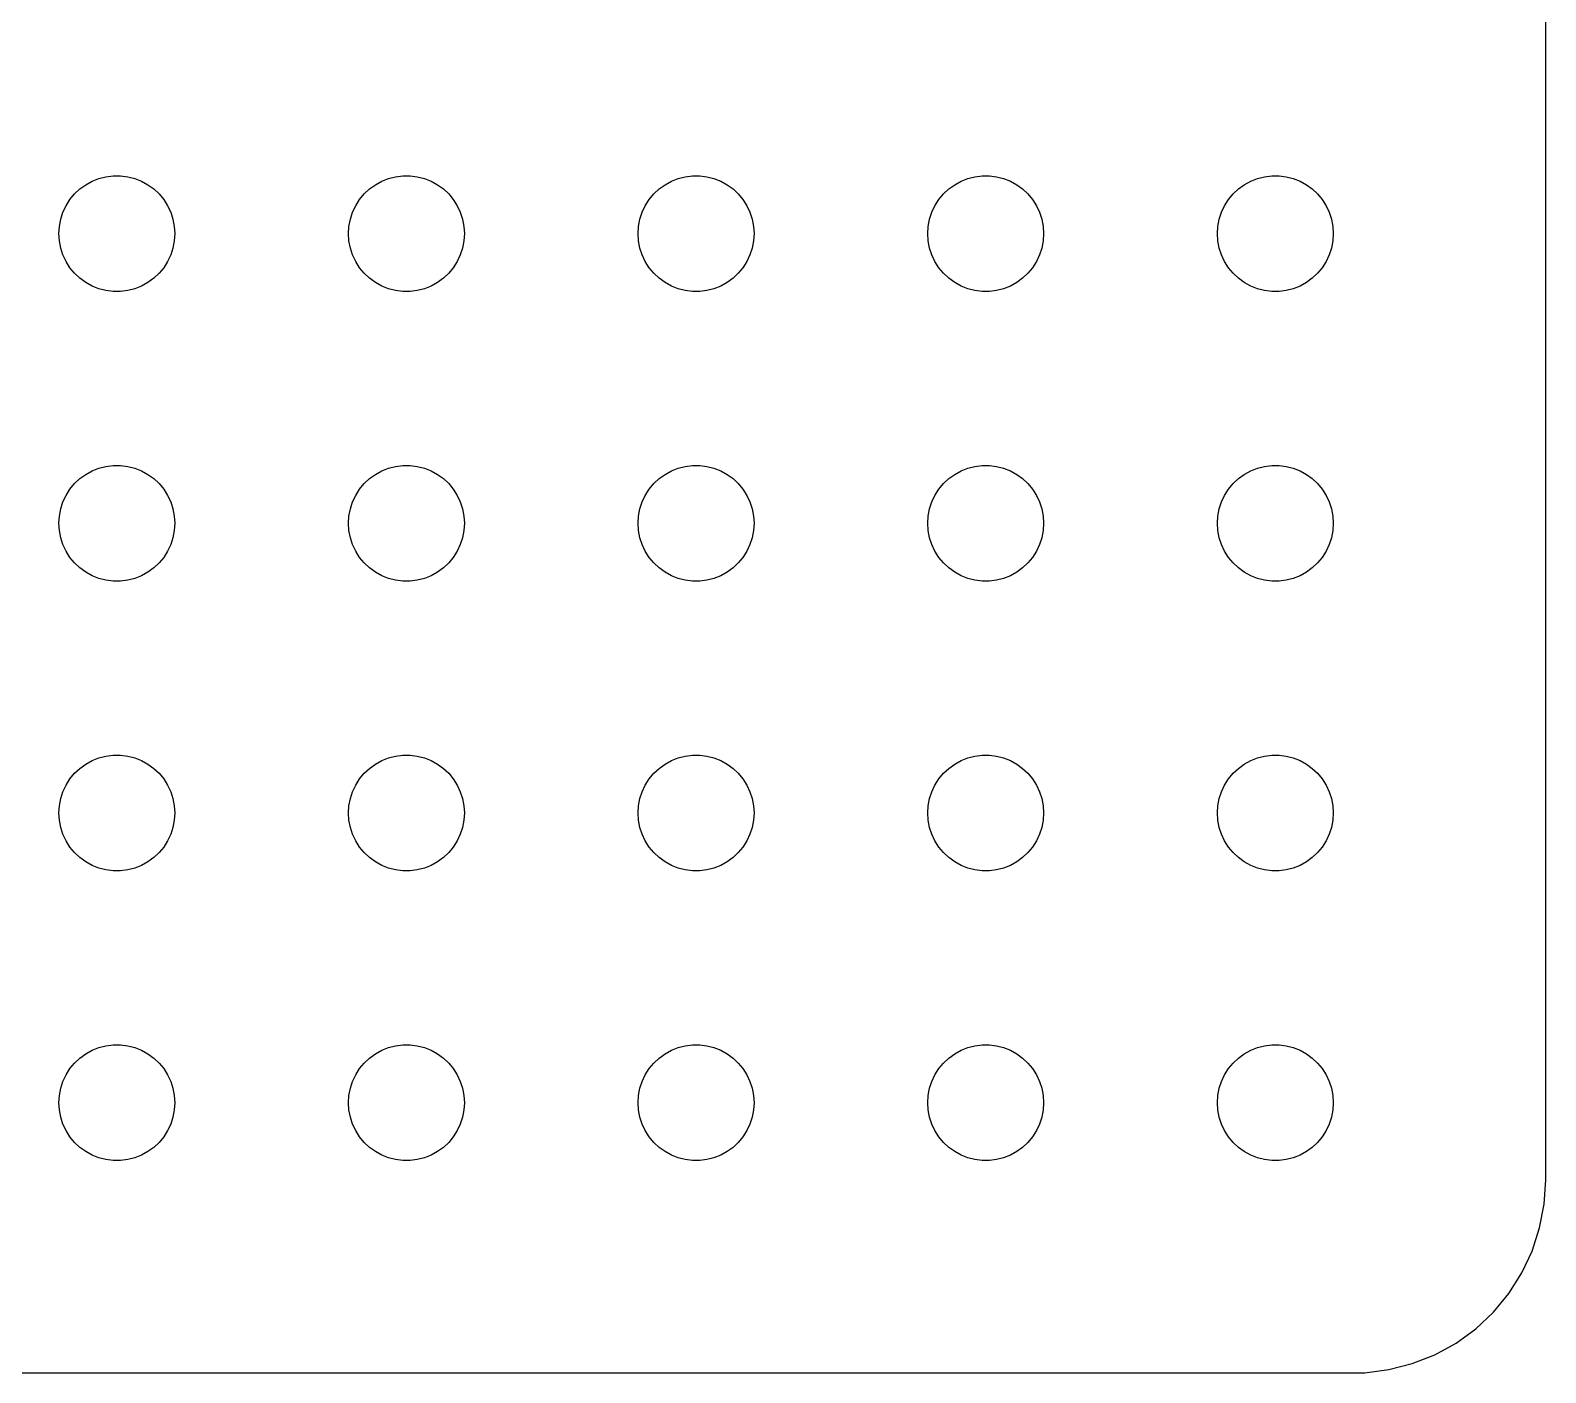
# Model space of a CAD drawing. Header units: metres. Extents: x -37 to 37, y 383 to 793.
# Drawn here: x -2.24 to 37, y 635.01 to 669.76 of the extents above; entities that cross this region are included whole.
import ezdxf

# ---------------------------------------------------------------- set-up
doc = ezdxf.new("R2010")
doc.units = ezdxf.units.M

msp = doc.modelspace()

# ---------------------------------------------------------------- linework, layer by layer
for p, q in [((37, 640), (37, 704)), ((-0.638657, 665.857), (-0.463516, 665.927)), ((-0.463516, 665.927), (-0.281067, 665.973)), ((-0.281067, 665.973), (-0.094177, 665.997)), ((-0.094177, 665.997), (0.094177, 665.997)), ((0.094177, 665.997), (0.281067, 665.973)), ((0.281067, 665.973), (0.463516, 665.927)), ((0.463516, 665.927), (0.638657, 665.857)), ((6.86133, 665.857), (7.03647, 665.927)), ((7.03647, 665.927), (7.21892, 665.973)), ((7.21892, 665.973), (7.40581, 665.997)), ((7.40581, 665.997), (7.59418, 665.997)), ((7.59418, 665.997), (7.78107, 665.973)), ((7.78107, 665.973), (7.96352, 665.927)), ((7.96352, 665.927), (8.13866, 665.857)), ((14.3613, 665.857), (14.5365, 665.927)), ((14.5365, 665.927), (14.7189, 665.973)), ((14.7189, 665.973), (14.9058, 665.997)), ((14.9058, 665.997), (15.0942, 665.997)), ((15.0942, 665.997), (15.2811, 665.973)), ((15.2811, 665.973), (15.4635, 665.927)), ((15.4635, 665.927), (15.6387, 665.857)), ((21.8613, 665.857), (22.0365, 665.927)), ((22.0365, 665.927), (22.2189, 665.973)), ((22.2189, 665.973), (22.4058, 665.997)), ((22.4058, 665.997), (22.5942, 665.997)), ((22.5942, 665.997), (22.7811, 665.973)), ((22.7811, 665.973), (22.9635, 665.927)), ((22.9635, 665.927), (23.1387, 665.857)), ((29.3613, 665.857), (29.5365, 665.927)), ((29.5365, 665.927), (29.7189, 665.973)), ((29.7189, 665.973), (29.9058, 665.997)), ((29.9058, 665.997), (30.0942, 665.997)), ((30.0942, 665.997), (30.2811, 665.973)), ((30.2811, 665.973), (30.4635, 665.927)), ((30.4635, 665.927), (30.6387, 665.857)), ((-1.21352, 665.382), (-1.09344, 665.527)), ((-1.09344, 665.527), (-0.956131, 665.656)), ((-0.956131, 665.656), (-0.803726, 665.766)), ((-0.803726, 665.766), (-0.638657, 665.857)), ((0.638657, 665.857), (0.803726, 665.766)), ((0.803726, 665.766), (0.956131, 665.656)), ((0.956131, 665.656), (1.09344, 665.527)), ((1.09344, 665.527), (1.21352, 665.382)), ((6.28647, 665.382), (6.40654, 665.527)), ((6.40654, 665.527), (6.54385, 665.656)), ((6.54385, 665.656), (6.69626, 665.766)), ((6.69626, 665.766), (6.86133, 665.857)), ((8.13866, 665.857), (8.30373, 665.766)), ((8.30373, 665.766), (8.45613, 665.656)), ((8.45613, 665.656), (8.59344, 665.527)), ((8.59344, 665.527), (8.71352, 665.382)), ((13.7865, 665.382), (13.9065, 665.527)), ((13.9065, 665.527), (14.0439, 665.656)), ((14.0439, 665.656), (14.1963, 665.766)), ((14.1963, 665.766), (14.3613, 665.857)), ((15.6387, 665.857), (15.8037, 665.766)), ((15.8037, 665.766), (15.9561, 665.656)), ((15.9561, 665.656), (16.0934, 665.527)), ((16.0934, 665.527), (16.2135, 665.382)), ((21.2865, 665.382), (21.4065, 665.527)), ((21.4065, 665.527), (21.5439, 665.656)), ((21.5439, 665.656), (21.6963, 665.766)), ((21.6963, 665.766), (21.8613, 665.857)), ((23.1387, 665.857), (23.3037, 665.766)), ((23.3037, 665.766), (23.4561, 665.656)), ((23.4561, 665.656), (23.5934, 665.527)), ((23.5934, 665.527), (23.7135, 665.382)), ((28.7865, 665.382), (28.9065, 665.527)), ((28.9065, 665.527), (29.0439, 665.656)), ((29.0439, 665.656), (29.1963, 665.766)), ((29.1963, 665.766), (29.3613, 665.857)), ((30.6387, 665.857), (30.8037, 665.766)), ((30.8037, 665.766), (30.9561, 665.656)), ((30.9561, 665.656), (31.0934, 665.527)), ((31.0934, 665.527), (31.2135, 665.382)), ((-1.39465, 665.052), (-1.31445, 665.223)), ((-1.31445, 665.223), (-1.21352, 665.382)), ((1.21352, 665.382), (1.31445, 665.223)), ((1.31445, 665.223), (1.39465, 665.052)), ((6.10533, 665.052), (6.18553, 665.223)), ((6.18553, 665.223), (6.28647, 665.382)), ((8.71352, 665.382), (8.81445, 665.223)), ((8.81445, 665.223), (8.89465, 665.052)), ((13.6053, 665.052), (13.6855, 665.223)), ((13.6855, 665.223), (13.7865, 665.382)), ((16.2135, 665.382), (16.3145, 665.223)), ((16.3145, 665.223), (16.3947, 665.052)), ((21.1053, 665.052), (21.1855, 665.223)), ((21.1855, 665.223), (21.2865, 665.382)), ((23.7135, 665.382), (23.8145, 665.223)), ((23.8145, 665.223), (23.8947, 665.052)), ((28.6053, 665.052), (28.6855, 665.223)), ((28.6855, 665.223), (28.7865, 665.382)), ((31.2135, 665.382), (31.3145, 665.223)), ((31.3145, 665.223), (31.3947, 665.052)), ((-1.48816, 664.688), (-1.45287, 664.873)), ((-1.45287, 664.873), (-1.39465, 665.052)), ((1.39465, 665.052), (1.45287, 664.873)), ((1.45287, 664.873), (1.48816, 664.688)), ((6.01183, 664.688), (6.04712, 664.873)), ((6.04712, 664.873), (6.10533, 665.052)), ((8.89465, 665.052), (8.95287, 664.873)), ((8.95287, 664.873), (8.98816, 664.688)), ((13.5118, 664.688), (13.5471, 664.873)), ((13.5471, 664.873), (13.6053, 665.052)), ((16.3947, 665.052), (16.4529, 664.873)), ((16.4529, 664.873), (16.4882, 664.688)), ((21.0118, 664.688), (21.0471, 664.873)), ((21.0471, 664.873), (21.1053, 665.052)), ((23.8947, 665.052), (23.9529, 664.873)), ((23.9529, 664.873), (23.9882, 664.688)), ((28.5118, 664.688), (28.5471, 664.873)), ((28.5471, 664.873), (28.6053, 665.052)), ((31.3947, 665.052), (31.4529, 664.873)), ((31.4529, 664.873), (31.4882, 664.688)), ((-1.5, 664.5), (-1.48816, 664.688)), ((-1.48816, 664.312), (-1.5, 664.5)), ((1.48816, 664.688), (1.5, 664.5)), ((1.5, 664.5), (1.48816, 664.312)), ((6, 664.5), (6.01183, 664.688)), ((6.01183, 664.312), (6, 664.5)), ((8.98816, 664.688), (9, 664.5)), ((9, 664.5), (8.98816, 664.312)), ((13.5, 664.5), (13.5118, 664.688)), ((13.5118, 664.312), (13.5, 664.5)), ((16.4882, 664.688), (16.5, 664.5)), ((16.5, 664.5), (16.4882, 664.312)), ((21, 664.5), (21.0118, 664.688)), ((21.0118, 664.312), (21, 664.5)), ((23.9882, 664.688), (24, 664.5)), ((24, 664.5), (23.9882, 664.312)), ((28.5, 664.5), (28.5118, 664.688)), ((28.5118, 664.312), (28.5, 664.5)), ((31.4882, 664.688), (31.5, 664.5)), ((31.5, 664.5), (31.4882, 664.312)), ((-1.45287, 664.127), (-1.48816, 664.312)), ((-1.39465, 663.948), (-1.45287, 664.127)), ((-1.31445, 663.777), (-1.39465, 663.948)), ((1.39465, 663.948), (1.31445, 663.777)), ((1.45287, 664.127), (1.39465, 663.948)), ((1.48816, 664.312), (1.45287, 664.127)), ((6.04712, 664.127), (6.01183, 664.312)), ((6.10533, 663.948), (6.04712, 664.127)), ((6.18553, 663.777), (6.10533, 663.948)), ((8.89465, 663.948), (8.81445, 663.777)), ((8.95287, 664.127), (8.89465, 663.948)), ((8.98816, 664.312), (8.95287, 664.127)), ((13.5471, 664.127), (13.5118, 664.312)), ((13.6053, 663.948), (13.5471, 664.127)), ((13.6855, 663.777), (13.6053, 663.948)), ((16.3947, 663.948), (16.3145, 663.777)), ((16.4529, 664.127), (16.3947, 663.948)), ((16.4882, 664.312), (16.4529, 664.127)), ((21.0471, 664.127), (21.0118, 664.312)), ((21.1053, 663.948), (21.0471, 664.127)), ((21.1855, 663.777), (21.1053, 663.948)), ((23.8947, 663.948), (23.8145, 663.777)), ((23.9529, 664.127), (23.8947, 663.948)), ((23.9882, 664.312), (23.9529, 664.127)), ((28.5471, 664.127), (28.5118, 664.312)), ((28.6053, 663.948), (28.5471, 664.127)), ((28.6855, 663.777), (28.6053, 663.948)), ((31.3947, 663.948), (31.3145, 663.777)), ((31.4529, 664.127), (31.3947, 663.948)), ((31.4882, 664.312), (31.4529, 664.127)), ((-1.21352, 663.618), (-1.31445, 663.777)), ((-1.09344, 663.473), (-1.21352, 663.618)), ((1.21352, 663.618), (1.09344, 663.473)), ((1.31445, 663.777), (1.21352, 663.618)), ((6.28647, 663.618), (6.18553, 663.777)), ((6.40654, 663.473), (6.28647, 663.618)), ((8.71352, 663.618), (8.59344, 663.473)), ((8.81445, 663.777), (8.71352, 663.618)), ((13.7865, 663.618), (13.6855, 663.777)), ((13.9065, 663.473), (13.7865, 663.618)), ((16.2135, 663.618), (16.0934, 663.473)), ((16.3145, 663.777), (16.2135, 663.618)), ((21.2865, 663.618), (21.1855, 663.777)), ((21.4065, 663.473), (21.2865, 663.618)), ((23.7135, 663.618), (23.5934, 663.473)), ((23.8145, 663.777), (23.7135, 663.618)), ((28.7865, 663.618), (28.6855, 663.777)), ((28.9065, 663.473), (28.7865, 663.618)), ((31.2135, 663.618), (31.0934, 663.473)), ((31.3145, 663.777), (31.2135, 663.618)), ((-0.956131, 663.344), (-1.09344, 663.473)), ((-0.803726, 663.234), (-0.956131, 663.344)), ((-0.638657, 663.143), (-0.803726, 663.234)), ((0.803726, 663.234), (0.638657, 663.143)), ((0.956131, 663.344), (0.803726, 663.234)), ((1.09344, 663.473), (0.956131, 663.344)), ((6.54385, 663.344), (6.40654, 663.473)), ((6.69626, 663.234), (6.54385, 663.344)), ((6.86133, 663.143), (6.69626, 663.234)), ((8.30373, 663.234), (8.13866, 663.143)), ((8.45613, 663.344), (8.30373, 663.234)), ((8.59344, 663.473), (8.45613, 663.344)), ((14.0439, 663.344), (13.9065, 663.473)), ((14.1963, 663.234), (14.0439, 663.344)), ((14.3613, 663.143), (14.1963, 663.234)), ((15.8037, 663.234), (15.6387, 663.143)), ((15.9561, 663.344), (15.8037, 663.234)), ((16.0934, 663.473), (15.9561, 663.344)), ((21.5439, 663.344), (21.4065, 663.473)), ((21.6963, 663.234), (21.5439, 663.344)), ((21.8613, 663.143), (21.6963, 663.234)), ((23.3037, 663.234), (23.1387, 663.143)), ((23.4561, 663.344), (23.3037, 663.234)), ((23.5934, 663.473), (23.4561, 663.344)), ((29.0439, 663.344), (28.9065, 663.473)), ((29.1963, 663.234), (29.0439, 663.344)), ((29.3613, 663.143), (29.1963, 663.234)), ((30.8037, 663.234), (30.6387, 663.143)), ((30.9561, 663.344), (30.8037, 663.234)), ((31.0934, 663.473), (30.9561, 663.344)), ((-0.463516, 663.073), (-0.638657, 663.143)), ((-0.281067, 663.027), (-0.463516, 663.073)), ((-0.094177, 663.003), (-0.281067, 663.027)), ((0.094177, 663.003), (-0.094177, 663.003)), ((0.281067, 663.027), (0.094177, 663.003)), ((0.463516, 663.073), (0.281067, 663.027)), ((0.638657, 663.143), (0.463516, 663.073)), ((7.03647, 663.073), (6.86133, 663.143)), ((7.21892, 663.027), (7.03647, 663.073)), ((7.40581, 663.003), (7.21892, 663.027)), ((7.59418, 663.003), (7.40581, 663.003)), ((7.78107, 663.027), (7.59418, 663.003)), ((7.96352, 663.073), (7.78107, 663.027)), ((8.13866, 663.143), (7.96352, 663.073)), ((14.5365, 663.073), (14.3613, 663.143)), ((14.7189, 663.027), (14.5365, 663.073)), ((14.9058, 663.003), (14.7189, 663.027)), ((15.0942, 663.003), (14.9058, 663.003)), ((15.2811, 663.027), (15.0942, 663.003)), ((15.4635, 663.073), (15.2811, 663.027)), ((15.6387, 663.143), (15.4635, 663.073)), ((22.0365, 663.073), (21.8613, 663.143)), ((22.2189, 663.027), (22.0365, 663.073)), ((22.4058, 663.003), (22.2189, 663.027)), ((22.5942, 663.003), (22.4058, 663.003)), ((22.7811, 663.027), (22.5942, 663.003)), ((22.9635, 663.073), (22.7811, 663.027)), ((23.1387, 663.143), (22.9635, 663.073)), ((29.5365, 663.073), (29.3613, 663.143)), ((29.7189, 663.027), (29.5365, 663.073)), ((29.9058, 663.003), (29.7189, 663.027)), ((30.0942, 663.003), (29.9058, 663.003)), ((30.2811, 663.027), (30.0942, 663.003)), ((30.4635, 663.073), (30.2811, 663.027)), ((30.6387, 663.143), (30.4635, 663.073)), ((-0.463516, 658.427), (-0.281067, 658.473)), ((-0.281067, 658.473), (-0.094177, 658.497)), ((-0.094177, 658.497), (0.094177, 658.497)), ((0.094177, 658.497), (0.281067, 658.473)), ((0.281067, 658.473), (0.463516, 658.427)), ((7.03647, 658.427), (7.21892, 658.473)), ((7.21892, 658.473), (7.40581, 658.497)), ((7.40581, 658.497), (7.59418, 658.497)), ((7.59418, 658.497), (7.78107, 658.473)), ((7.78107, 658.473), (7.96352, 658.427)), ((14.5365, 658.427), (14.7189, 658.473)), ((14.7189, 658.473), (14.9058, 658.497)), ((14.9058, 658.497), (15.0942, 658.497)), ((15.0942, 658.497), (15.2811, 658.473)), ((15.2811, 658.473), (15.4635, 658.427)), ((22.0365, 658.427), (22.2189, 658.473)), ((22.2189, 658.473), (22.4058, 658.497)), ((22.4058, 658.497), (22.5942, 658.497)), ((22.5942, 658.497), (22.7811, 658.473)), ((22.7811, 658.473), (22.9635, 658.427)), ((29.5365, 658.427), (29.7189, 658.473)), ((29.7189, 658.473), (29.9058, 658.497)), ((29.9058, 658.497), (30.0942, 658.497)), ((30.0942, 658.497), (30.2811, 658.473)), ((30.2811, 658.473), (30.4635, 658.427)), ((-1.09344, 658.027), (-0.956131, 658.156)), ((-0.956131, 658.156), (-0.803726, 658.266)), ((-0.803726, 658.266), (-0.638657, 658.357)), ((-0.638657, 658.357), (-0.463516, 658.427)), ((0.463516, 658.427), (0.638657, 658.357)), ((0.638657, 658.357), (0.803726, 658.266)), ((0.803726, 658.266), (0.956131, 658.156)), ((0.956131, 658.156), (1.09344, 658.027)), ((6.40654, 658.027), (6.54385, 658.156)), ((6.54385, 658.156), (6.69626, 658.266)), ((6.69626, 658.266), (6.86133, 658.357)), ((6.86133, 658.357), (7.03647, 658.427)), ((7.96352, 658.427), (8.13866, 658.357)), ((8.13866, 658.357), (8.30373, 658.266)), ((8.30373, 658.266), (8.45613, 658.156)), ((8.45613, 658.156), (8.59344, 658.027)), ((13.9065, 658.027), (14.0439, 658.156)), ((14.0439, 658.156), (14.1963, 658.266)), ((14.1963, 658.266), (14.3613, 658.357)), ((14.3613, 658.357), (14.5365, 658.427)), ((15.4635, 658.427), (15.6387, 658.357)), ((15.6387, 658.357), (15.8037, 658.266)), ((15.8037, 658.266), (15.9561, 658.156)), ((15.9561, 658.156), (16.0934, 658.027)), ((21.4065, 658.027), (21.5439, 658.156)), ((21.5439, 658.156), (21.6963, 658.266)), ((21.6963, 658.266), (21.8613, 658.357)), ((21.8613, 658.357), (22.0365, 658.427)), ((22.9635, 658.427), (23.1387, 658.357)), ((23.1387, 658.357), (23.3037, 658.266)), ((23.3037, 658.266), (23.4561, 658.156)), ((23.4561, 658.156), (23.5934, 658.027)), ((28.9065, 658.027), (29.0439, 658.156)), ((29.0439, 658.156), (29.1963, 658.266)), ((29.1963, 658.266), (29.3613, 658.357)), ((29.3613, 658.357), (29.5365, 658.427)), ((30.4635, 658.427), (30.6387, 658.357)), ((30.6387, 658.357), (30.8037, 658.266)), ((30.8037, 658.266), (30.9561, 658.156)), ((30.9561, 658.156), (31.0934, 658.027)), ((-1.39465, 657.552), (-1.31445, 657.723)), ((-1.31445, 657.723), (-1.21352, 657.882)), ((-1.21352, 657.882), (-1.09344, 658.027)), ((1.09344, 658.027), (1.21352, 657.882)), ((1.21352, 657.882), (1.31445, 657.723)), ((1.31445, 657.723), (1.39465, 657.552)), ((6.10533, 657.552), (6.18553, 657.723)), ((6.18553, 657.723), (6.28647, 657.882)), ((6.28647, 657.882), (6.40654, 658.027)), ((8.59344, 658.027), (8.71352, 657.882)), ((8.71352, 657.882), (8.81445, 657.723)), ((8.81445, 657.723), (8.89465, 657.552)), ((13.6053, 657.552), (13.6855, 657.723)), ((13.6855, 657.723), (13.7865, 657.882)), ((13.7865, 657.882), (13.9065, 658.027)), ((16.0934, 658.027), (16.2135, 657.882)), ((16.2135, 657.882), (16.3145, 657.723)), ((16.3145, 657.723), (16.3947, 657.552)), ((21.1053, 657.552), (21.1855, 657.723)), ((21.1855, 657.723), (21.2865, 657.882)), ((21.2865, 657.882), (21.4065, 658.027)), ((23.5934, 658.027), (23.7135, 657.882)), ((23.7135, 657.882), (23.8145, 657.723)), ((23.8145, 657.723), (23.8947, 657.552)), ((28.6053, 657.552), (28.6855, 657.723)), ((28.6855, 657.723), (28.7865, 657.882)), ((28.7865, 657.882), (28.9065, 658.027)), ((31.0934, 658.027), (31.2135, 657.882)), ((31.2135, 657.882), (31.3145, 657.723)), ((31.3145, 657.723), (31.3947, 657.552)), ((-1.48816, 657.188), (-1.45287, 657.373)), ((-1.45287, 657.373), (-1.39465, 657.552)), ((1.39465, 657.552), (1.45287, 657.373)), ((1.45287, 657.373), (1.48816, 657.188)), ((6.01183, 657.188), (6.04712, 657.373)), ((6.04712, 657.373), (6.10533, 657.552)), ((8.89465, 657.552), (8.95287, 657.373)), ((8.95287, 657.373), (8.98816, 657.188)), ((13.5118, 657.188), (13.5471, 657.373)), ((13.5471, 657.373), (13.6053, 657.552)), ((16.3947, 657.552), (16.4529, 657.373)), ((16.4529, 657.373), (16.4882, 657.188)), ((21.0118, 657.188), (21.0471, 657.373)), ((21.0471, 657.373), (21.1053, 657.552)), ((23.8947, 657.552), (23.9529, 657.373)), ((23.9529, 657.373), (23.9882, 657.188)), ((28.5118, 657.188), (28.5471, 657.373)), ((28.5471, 657.373), (28.6053, 657.552)), ((31.3947, 657.552), (31.4529, 657.373)), ((31.4529, 657.373), (31.4882, 657.188)), ((-1.5, 657), (-1.48816, 657.188)), ((-1.48816, 656.812), (-1.5, 657)), ((1.48816, 657.188), (1.5, 657)), ((1.5, 657), (1.48816, 656.812)), ((6, 657), (6.01183, 657.188)), ((6.01183, 656.812), (6, 657)), ((8.98816, 657.188), (9, 657)), ((9, 657), (8.98816, 656.812)), ((13.5, 657), (13.5118, 657.188)), ((13.5118, 656.812), (13.5, 657)), ((16.4882, 657.188), (16.5, 657)), ((16.5, 657), (16.4882, 656.812)), ((21, 657), (21.0118, 657.188)), ((21.0118, 656.812), (21, 657)), ((23.9882, 657.188), (24, 657)), ((24, 657), (23.9882, 656.812)), ((28.5, 657), (28.5118, 657.188)), ((28.5118, 656.812), (28.5, 657)), ((31.4882, 657.188), (31.5, 657)), ((31.5, 657), (31.4882, 656.812)), ((-1.45287, 656.627), (-1.48816, 656.812)), ((-1.39465, 656.448), (-1.45287, 656.627)), ((1.45287, 656.627), (1.39465, 656.448)), ((1.48816, 656.812), (1.45287, 656.627)), ((6.04712, 656.627), (6.01183, 656.812)), ((6.10533, 656.448), (6.04712, 656.627)), ((8.95287, 656.627), (8.89465, 656.448)), ((8.98816, 656.812), (8.95287, 656.627)), ((13.5471, 656.627), (13.5118, 656.812)), ((13.6053, 656.448), (13.5471, 656.627)), ((16.4529, 656.627), (16.3947, 656.448)), ((16.4882, 656.812), (16.4529, 656.627)), ((21.0471, 656.627), (21.0118, 656.812)), ((21.1053, 656.448), (21.0471, 656.627)), ((23.9529, 656.627), (23.8947, 656.448)), ((23.9882, 656.812), (23.9529, 656.627)), ((28.5471, 656.627), (28.5118, 656.812)), ((28.6053, 656.448), (28.5471, 656.627)), ((31.4529, 656.627), (31.3947, 656.448)), ((31.4882, 656.812), (31.4529, 656.627)), ((-1.31445, 656.277), (-1.39465, 656.448)), ((-1.21352, 656.118), (-1.31445, 656.277)), ((-1.09344, 655.973), (-1.21352, 656.118)), ((1.21352, 656.118), (1.09344, 655.973)), ((1.31445, 656.277), (1.21352, 656.118)), ((1.39465, 656.448), (1.31445, 656.277)), ((6.18553, 656.277), (6.10533, 656.448)), ((6.28647, 656.118), (6.18553, 656.277)), ((6.40654, 655.973), (6.28647, 656.118)), ((8.71352, 656.118), (8.59344, 655.973)), ((8.81445, 656.277), (8.71352, 656.118)), ((8.89465, 656.448), (8.81445, 656.277)), ((13.6855, 656.277), (13.6053, 656.448)), ((13.7865, 656.118), (13.6855, 656.277)), ((13.9065, 655.973), (13.7865, 656.118)), ((16.2135, 656.118), (16.0934, 655.973)), ((16.3145, 656.277), (16.2135, 656.118)), ((16.3947, 656.448), (16.3145, 656.277)), ((21.1855, 656.277), (21.1053, 656.448)), ((21.2865, 656.118), (21.1855, 656.277)), ((21.4065, 655.973), (21.2865, 656.118)), ((23.7135, 656.118), (23.5934, 655.973)), ((23.8145, 656.277), (23.7135, 656.118)), ((23.8947, 656.448), (23.8145, 656.277)), ((28.6855, 656.277), (28.6053, 656.448)), ((28.7865, 656.118), (28.6855, 656.277)), ((28.9065, 655.973), (28.7865, 656.118)), ((31.2135, 656.118), (31.0934, 655.973)), ((31.3145, 656.277), (31.2135, 656.118)), ((31.3947, 656.448), (31.3145, 656.277)), ((-0.956131, 655.844), (-1.09344, 655.973)), ((-0.803726, 655.734), (-0.956131, 655.844)), ((-0.638657, 655.643), (-0.803726, 655.734)), ((0.803726, 655.734), (0.638657, 655.643)), ((0.956131, 655.844), (0.803726, 655.734)), ((1.09344, 655.973), (0.956131, 655.844)), ((6.54385, 655.844), (6.40654, 655.973)), ((6.69626, 655.734), (6.54385, 655.844)), ((6.86133, 655.643), (6.69626, 655.734)), ((8.30373, 655.734), (8.13866, 655.643)), ((8.45613, 655.844), (8.30373, 655.734)), ((8.59344, 655.973), (8.45613, 655.844)), ((14.0439, 655.844), (13.9065, 655.973)), ((14.1963, 655.734), (14.0439, 655.844)), ((14.3613, 655.643), (14.1963, 655.734)), ((15.8037, 655.734), (15.6387, 655.643)), ((15.9561, 655.844), (15.8037, 655.734)), ((16.0934, 655.973), (15.9561, 655.844)), ((21.5439, 655.844), (21.4065, 655.973)), ((21.6963, 655.734), (21.5439, 655.844)), ((21.8613, 655.643), (21.6963, 655.734)), ((23.3037, 655.734), (23.1387, 655.643)), ((23.4561, 655.844), (23.3037, 655.734)), ((23.5934, 655.973), (23.4561, 655.844)), ((29.0439, 655.844), (28.9065, 655.973)), ((29.1963, 655.734), (29.0439, 655.844)), ((29.3613, 655.643), (29.1963, 655.734)), ((30.8037, 655.734), (30.6387, 655.643)), ((30.9561, 655.844), (30.8037, 655.734)), ((31.0934, 655.973), (30.9561, 655.844)), ((-0.463516, 655.573), (-0.638657, 655.643)), ((-0.281067, 655.527), (-0.463516, 655.573)), ((-0.094177, 655.503), (-0.281067, 655.527)), ((0.094177, 655.503), (-0.094177, 655.503)), ((0.281067, 655.527), (0.094177, 655.503)), ((0.463516, 655.573), (0.281067, 655.527)), ((0.638657, 655.643), (0.463516, 655.573)), ((7.03647, 655.573), (6.86133, 655.643)), ((7.21892, 655.527), (7.03647, 655.573)), ((7.40581, 655.503), (7.21892, 655.527)), ((7.59418, 655.503), (7.40581, 655.503)), ((7.78107, 655.527), (7.59418, 655.503)), ((7.96352, 655.573), (7.78107, 655.527)), ((8.13866, 655.643), (7.96352, 655.573)), ((14.5365, 655.573), (14.3613, 655.643)), ((14.7189, 655.527), (14.5365, 655.573)), ((14.9058, 655.503), (14.7189, 655.527)), ((15.0942, 655.503), (14.9058, 655.503)), ((15.2811, 655.527), (15.0942, 655.503)), ((15.4635, 655.573), (15.2811, 655.527)), ((15.6387, 655.643), (15.4635, 655.573)), ((22.0365, 655.573), (21.8613, 655.643)), ((22.2189, 655.527), (22.0365, 655.573)), ((22.4058, 655.503), (22.2189, 655.527)), ((22.5942, 655.503), (22.4058, 655.503)), ((22.7811, 655.527), (22.5942, 655.503)), ((22.9635, 655.573), (22.7811, 655.527)), ((23.1387, 655.643), (22.9635, 655.573)), ((29.5365, 655.573), (29.3613, 655.643)), ((29.7189, 655.527), (29.5365, 655.573)), ((29.9058, 655.503), (29.7189, 655.527)), ((30.0942, 655.503), (29.9058, 655.503)), ((30.2811, 655.527), (30.0942, 655.503)), ((30.4635, 655.573), (30.2811, 655.527)), ((30.6387, 655.643), (30.4635, 655.573)), ((-0.281067, 650.973), (-0.094177, 650.997)), ((-0.094177, 650.997), (0.094177, 650.997)), ((0.094177, 650.997), (0.281067, 650.973)), ((7.21892, 650.973), (7.40581, 650.997)), ((7.40581, 650.997), (7.59418, 650.997)), ((7.59418, 650.997), (7.78107, 650.973)), ((14.7189, 650.973), (14.9058, 650.997)), ((14.9058, 650.997), (15.0942, 650.997)), ((15.0942, 650.997), (15.2811, 650.973)), ((22.2189, 650.973), (22.4058, 650.997)), ((22.4058, 650.997), (22.5942, 650.997)), ((22.5942, 650.997), (22.7811, 650.973)), ((29.7189, 650.973), (29.9058, 650.997)), ((29.9058, 650.997), (30.0942, 650.997)), ((30.0942, 650.997), (30.2811, 650.973)), ((-1.09344, 650.527), (-0.956131, 650.656)), ((-0.956131, 650.656), (-0.803726, 650.766)), ((-0.803726, 650.766), (-0.638657, 650.857)), ((-0.638657, 650.857), (-0.463516, 650.927)), ((-0.463516, 650.927), (-0.281067, 650.973)), ((0.281067, 650.973), (0.463516, 650.927)), ((0.463516, 650.927), (0.638657, 650.857)), ((0.638657, 650.857), (0.803726, 650.766)), ((0.803726, 650.766), (0.956131, 650.656)), ((0.956131, 650.656), (1.09344, 650.527)), ((6.40654, 650.527), (6.54385, 650.656)), ((6.54385, 650.656), (6.69626, 650.766)), ((6.69626, 650.766), (6.86133, 650.857)), ((6.86133, 650.857), (7.03647, 650.927)), ((7.03647, 650.927), (7.21892, 650.973)), ((7.78107, 650.973), (7.96352, 650.927)), ((7.96352, 650.927), (8.13866, 650.857)), ((8.13866, 650.857), (8.30373, 650.766)), ((8.30373, 650.766), (8.45613, 650.656)), ((8.45613, 650.656), (8.59344, 650.527)), ((13.9065, 650.527), (14.0439, 650.656)), ((14.0439, 650.656), (14.1963, 650.766)), ((14.1963, 650.766), (14.3613, 650.857)), ((14.3613, 650.857), (14.5365, 650.927)), ((14.5365, 650.927), (14.7189, 650.973)), ((15.2811, 650.973), (15.4635, 650.927)), ((15.4635, 650.927), (15.6387, 650.857)), ((15.6387, 650.857), (15.8037, 650.766)), ((15.8037, 650.766), (15.9561, 650.656)), ((15.9561, 650.656), (16.0934, 650.527)), ((21.4065, 650.527), (21.5439, 650.656)), ((21.5439, 650.656), (21.6963, 650.766)), ((21.6963, 650.766), (21.8613, 650.857)), ((21.8613, 650.857), (22.0365, 650.927)), ((22.0365, 650.927), (22.2189, 650.973)), ((22.7811, 650.973), (22.9635, 650.927)), ((22.9635, 650.927), (23.1387, 650.857)), ((23.1387, 650.857), (23.3037, 650.766)), ((23.3037, 650.766), (23.4561, 650.656)), ((23.4561, 650.656), (23.5934, 650.527)), ((28.9065, 650.527), (29.0439, 650.656)), ((29.0439, 650.656), (29.1963, 650.766)), ((29.1963, 650.766), (29.3613, 650.857)), ((29.3613, 650.857), (29.5365, 650.927)), ((29.5365, 650.927), (29.7189, 650.973)), ((30.2811, 650.973), (30.4635, 650.927)), ((30.4635, 650.927), (30.6387, 650.857)), ((30.6387, 650.857), (30.8037, 650.766)), ((30.8037, 650.766), (30.9561, 650.656)), ((30.9561, 650.656), (31.0934, 650.527)), ((-1.39465, 650.052), (-1.31445, 650.223)), ((-1.31445, 650.223), (-1.21352, 650.382)), ((-1.21352, 650.382), (-1.09344, 650.527)), ((1.09344, 650.527), (1.21352, 650.382)), ((1.21352, 650.382), (1.31445, 650.223)), ((1.31445, 650.223), (1.39465, 650.052)), ((6.10533, 650.052), (6.18553, 650.223)), ((6.18553, 650.223), (6.28647, 650.382)), ((6.28647, 650.382), (6.40654, 650.527)), ((8.59344, 650.527), (8.71352, 650.382)), ((8.71352, 650.382), (8.81445, 650.223)), ((8.81445, 650.223), (8.89465, 650.052)), ((13.6053, 650.052), (13.6855, 650.223)), ((13.6855, 650.223), (13.7865, 650.382)), ((13.7865, 650.382), (13.9065, 650.527)), ((16.0934, 650.527), (16.2135, 650.382)), ((16.2135, 650.382), (16.3145, 650.223)), ((16.3145, 650.223), (16.3947, 650.052)), ((21.1053, 650.052), (21.1855, 650.223)), ((21.1855, 650.223), (21.2865, 650.382)), ((21.2865, 650.382), (21.4065, 650.527)), ((23.5934, 650.527), (23.7135, 650.382)), ((23.7135, 650.382), (23.8145, 650.223)), ((23.8145, 650.223), (23.8947, 650.052)), ((28.6053, 650.052), (28.6855, 650.223)), ((28.6855, 650.223), (28.7865, 650.382)), ((28.7865, 650.382), (28.9065, 650.527)), ((31.0934, 650.527), (31.2135, 650.382)), ((31.2135, 650.382), (31.3145, 650.223)), ((31.3145, 650.223), (31.3947, 650.052)), ((-1.48816, 649.688), (-1.45287, 649.873)), ((-1.45287, 649.873), (-1.39465, 650.052)), ((1.39465, 650.052), (1.45287, 649.873)), ((1.45287, 649.873), (1.48816, 649.688)), ((6.01183, 649.688), (6.04712, 649.873)), ((6.04712, 649.873), (6.10533, 650.052)), ((8.89465, 650.052), (8.95287, 649.873)), ((8.95287, 649.873), (8.98816, 649.688)), ((13.5118, 649.688), (13.5471, 649.873)), ((13.5471, 649.873), (13.6053, 650.052)), ((16.3947, 650.052), (16.4529, 649.873)), ((16.4529, 649.873), (16.4882, 649.688)), ((21.0118, 649.688), (21.0471, 649.873)), ((21.0471, 649.873), (21.1053, 650.052)), ((23.8947, 650.052), (23.9529, 649.873)), ((23.9529, 649.873), (23.9882, 649.688)), ((28.5118, 649.688), (28.5471, 649.873)), ((28.5471, 649.873), (28.6053, 650.052)), ((31.3947, 650.052), (31.4529, 649.873)), ((31.4529, 649.873), (31.4882, 649.688)), ((-1.5, 649.5), (-1.48816, 649.688)), ((-1.48816, 649.312), (-1.5, 649.5)), ((1.48816, 649.688), (1.5, 649.5)), ((1.5, 649.5), (1.48816, 649.312)), ((6, 649.5), (6.01183, 649.688)), ((6.01183, 649.312), (6, 649.5)), ((8.98816, 649.688), (9, 649.5)), ((9, 649.5), (8.98816, 649.312)), ((13.5, 649.5), (13.5118, 649.688)), ((13.5118, 649.312), (13.5, 649.5)), ((16.4882, 649.688), (16.5, 649.5)), ((16.5, 649.5), (16.4882, 649.312)), ((21, 649.5), (21.0118, 649.688)), ((21.0118, 649.312), (21, 649.5)), ((23.9882, 649.688), (24, 649.5)), ((24, 649.5), (23.9882, 649.312)), ((28.5, 649.5), (28.5118, 649.688)), ((28.5118, 649.312), (28.5, 649.5)), ((31.4882, 649.688), (31.5, 649.5)), ((31.5, 649.5), (31.4882, 649.312)), ((-1.45287, 649.127), (-1.48816, 649.312)), ((-1.39465, 648.948), (-1.45287, 649.127)), ((1.45287, 649.127), (1.39465, 648.948)), ((1.48816, 649.312), (1.45287, 649.127)), ((6.04712, 649.127), (6.01183, 649.312)), ((6.10533, 648.948), (6.04712, 649.127)), ((8.95287, 649.127), (8.89465, 648.948)), ((8.98816, 649.312), (8.95287, 649.127)), ((13.5471, 649.127), (13.5118, 649.312)), ((13.6053, 648.948), (13.5471, 649.127)), ((16.4529, 649.127), (16.3947, 648.948)), ((16.4882, 649.312), (16.4529, 649.127)), ((21.0471, 649.127), (21.0118, 649.312)), ((21.1053, 648.948), (21.0471, 649.127)), ((23.9529, 649.127), (23.8947, 648.948)), ((23.9882, 649.312), (23.9529, 649.127)), ((28.5471, 649.127), (28.5118, 649.312)), ((28.6053, 648.948), (28.5471, 649.127)), ((31.4529, 649.127), (31.3947, 648.948)), ((31.4882, 649.312), (31.4529, 649.127)), ((-1.31445, 648.777), (-1.39465, 648.948)), ((-1.21352, 648.618), (-1.31445, 648.777)), ((1.31445, 648.777), (1.21352, 648.618)), ((1.39465, 648.948), (1.31445, 648.777)), ((6.18553, 648.777), (6.10533, 648.948)), ((6.28647, 648.618), (6.18553, 648.777)), ((8.81445, 648.777), (8.71352, 648.618)), ((8.89465, 648.948), (8.81445, 648.777)), ((13.6855, 648.777), (13.6053, 648.948)), ((13.7865, 648.618), (13.6855, 648.777)), ((16.3145, 648.777), (16.2135, 648.618)), ((16.3947, 648.948), (16.3145, 648.777)), ((21.1855, 648.777), (21.1053, 648.948)), ((21.2865, 648.618), (21.1855, 648.777)), ((23.8145, 648.777), (23.7135, 648.618)), ((23.8947, 648.948), (23.8145, 648.777)), ((28.6855, 648.777), (28.6053, 648.948)), ((28.7865, 648.618), (28.6855, 648.777)), ((31.3145, 648.777), (31.2135, 648.618)), ((31.3947, 648.948), (31.3145, 648.777)), ((-1.09344, 648.473), (-1.21352, 648.618)), ((-0.956131, 648.344), (-1.09344, 648.473)), ((-0.803726, 648.234), (-0.956131, 648.344)), ((0.956131, 648.344), (0.803726, 648.234)), ((1.09344, 648.473), (0.956131, 648.344)), ((1.21352, 648.618), (1.09344, 648.473)), ((6.40654, 648.473), (6.28647, 648.618)), ((6.54385, 648.344), (6.40654, 648.473)), ((6.69626, 648.234), (6.54385, 648.344)), ((8.45613, 648.344), (8.30373, 648.234)), ((8.59344, 648.473), (8.45613, 648.344)), ((8.71352, 648.618), (8.59344, 648.473)), ((13.9065, 648.473), (13.7865, 648.618)), ((14.0439, 648.344), (13.9065, 648.473)), ((14.1963, 648.234), (14.0439, 648.344)), ((15.9561, 648.344), (15.8037, 648.234)), ((16.0934, 648.473), (15.9561, 648.344)), ((16.2135, 648.618), (16.0934, 648.473)), ((21.4065, 648.473), (21.2865, 648.618)), ((21.5439, 648.344), (21.4065, 648.473)), ((21.6963, 648.234), (21.5439, 648.344)), ((23.4561, 648.344), (23.3037, 648.234)), ((23.5934, 648.473), (23.4561, 648.344)), ((23.7135, 648.618), (23.5934, 648.473)), ((28.9065, 648.473), (28.7865, 648.618)), ((29.0439, 648.344), (28.9065, 648.473)), ((29.1963, 648.234), (29.0439, 648.344)), ((30.9561, 648.344), (30.8037, 648.234)), ((31.0934, 648.473), (30.9561, 648.344)), ((31.2135, 648.618), (31.0934, 648.473)), ((-0.638657, 648.143), (-0.803726, 648.234)), ((-0.463516, 648.073), (-0.638657, 648.143)), ((-0.281067, 648.027), (-0.463516, 648.073)), ((-0.094177, 648.003), (-0.281067, 648.027)), ((0.094177, 648.003), (-0.094177, 648.003)), ((0.281067, 648.027), (0.094177, 648.003)), ((0.463516, 648.073), (0.281067, 648.027)), ((0.638657, 648.143), (0.463516, 648.073)), ((0.803726, 648.234), (0.638657, 648.143)), ((6.86133, 648.143), (6.69626, 648.234)), ((7.03647, 648.073), (6.86133, 648.143)), ((7.21892, 648.027), (7.03647, 648.073)), ((7.40581, 648.003), (7.21892, 648.027)), ((7.59418, 648.003), (7.40581, 648.003)), ((7.78107, 648.027), (7.59418, 648.003)), ((7.96352, 648.073), (7.78107, 648.027)), ((8.13866, 648.143), (7.96352, 648.073)), ((8.30373, 648.234), (8.13866, 648.143)), ((14.3613, 648.143), (14.1963, 648.234)), ((14.5365, 648.073), (14.3613, 648.143)), ((14.7189, 648.027), (14.5365, 648.073)), ((14.9058, 648.003), (14.7189, 648.027)), ((15.0942, 648.003), (14.9058, 648.003)), ((15.2811, 648.027), (15.0942, 648.003)), ((15.4635, 648.073), (15.2811, 648.027)), ((15.6387, 648.143), (15.4635, 648.073)), ((15.8037, 648.234), (15.6387, 648.143)), ((21.8613, 648.143), (21.6963, 648.234)), ((22.0365, 648.073), (21.8613, 648.143)), ((22.2189, 648.027), (22.0365, 648.073)), ((22.4058, 648.003), (22.2189, 648.027)), ((22.5942, 648.003), (22.4058, 648.003)), ((22.7811, 648.027), (22.5942, 648.003)), ((22.9635, 648.073), (22.7811, 648.027)), ((23.1387, 648.143), (22.9635, 648.073)), ((23.3037, 648.234), (23.1387, 648.143)), ((29.3613, 648.143), (29.1963, 648.234)), ((29.5365, 648.073), (29.3613, 648.143)), ((29.7189, 648.027), (29.5365, 648.073)), ((29.9058, 648.003), (29.7189, 648.027)), ((30.0942, 648.003), (29.9058, 648.003)), ((30.2811, 648.027), (30.0942, 648.003)), ((30.4635, 648.073), (30.2811, 648.027)), ((30.6387, 648.143), (30.4635, 648.073)), ((30.8037, 648.234), (30.6387, 648.143)), ((-1.09344, 643.027), (-0.956131, 643.156)), ((-0.956131, 643.156), (-0.803726, 643.266)), ((-0.803726, 643.266), (-0.638657, 643.357)), ((-0.638657, 643.357), (-0.463516, 643.427)), ((-0.463516, 643.427), (-0.281067, 643.473)), ((-0.281067, 643.473), (-0.094177, 643.497)), ((-0.094177, 643.497), (0.094177, 643.497)), ((0.094177, 643.497), (0.281067, 643.473)), ((0.281067, 643.473), (0.463516, 643.427)), ((0.463516, 643.427), (0.638657, 643.357)), ((0.638657, 643.357), (0.803726, 643.266)), ((0.803726, 643.266), (0.956131, 643.156)), ((0.956131, 643.156), (1.09344, 643.027)), ((6.40654, 643.027), (6.54385, 643.156)), ((6.54385, 643.156), (6.69626, 643.266)), ((6.69626, 643.266), (6.86133, 643.357)), ((6.86133, 643.357), (7.03647, 643.427)), ((7.03647, 643.427), (7.21892, 643.473)), ((7.21892, 643.473), (7.40581, 643.497)), ((7.40581, 643.497), (7.59418, 643.497)), ((7.59418, 643.497), (7.78107, 643.473)), ((7.78107, 643.473), (7.96352, 643.427)), ((7.96352, 643.427), (8.13866, 643.357)), ((8.13866, 643.357), (8.30373, 643.266)), ((8.30373, 643.266), (8.45613, 643.156)), ((8.45613, 643.156), (8.59344, 643.027)), ((13.9065, 643.027), (14.0439, 643.156)), ((14.0439, 643.156), (14.1963, 643.266)), ((14.1963, 643.266), (14.3613, 643.357)), ((14.3613, 643.357), (14.5365, 643.427)), ((14.5365, 643.427), (14.7189, 643.473)), ((14.7189, 643.473), (14.9058, 643.497)), ((14.9058, 643.497), (15.0942, 643.497)), ((15.0942, 643.497), (15.2811, 643.473)), ((15.2811, 643.473), (15.4635, 643.427)), ((15.4635, 643.427), (15.6387, 643.357)), ((15.6387, 643.357), (15.8037, 643.266)), ((15.8037, 643.266), (15.9561, 643.156)), ((15.9561, 643.156), (16.0934, 643.027)), ((21.4065, 643.027), (21.5439, 643.156)), ((21.5439, 643.156), (21.6963, 643.266)), ((21.6963, 643.266), (21.8613, 643.357)), ((21.8613, 643.357), (22.0365, 643.427)), ((22.0365, 643.427), (22.2189, 643.473)), ((22.2189, 643.473), (22.4058, 643.497)), ((22.4058, 643.497), (22.5942, 643.497)), ((22.5942, 643.497), (22.7811, 643.473)), ((22.7811, 643.473), (22.9635, 643.427)), ((22.9635, 643.427), (23.1387, 643.357)), ((23.1387, 643.357), (23.3037, 643.266)), ((23.3037, 643.266), (23.4561, 643.156)), ((23.4561, 643.156), (23.5934, 643.027)), ((28.9065, 643.027), (29.0439, 643.156)), ((29.0439, 643.156), (29.1963, 643.266)), ((29.1963, 643.266), (29.3613, 643.357)), ((29.3613, 643.357), (29.5365, 643.427)), ((29.5365, 643.427), (29.7189, 643.473)), ((29.7189, 643.473), (29.9058, 643.497)), ((29.9058, 643.497), (30.0942, 643.497)), ((30.0942, 643.497), (30.2811, 643.473)), ((30.2811, 643.473), (30.4635, 643.427)), ((30.4635, 643.427), (30.6387, 643.357)), ((30.6387, 643.357), (30.8037, 643.266)), ((30.8037, 643.266), (30.9561, 643.156)), ((30.9561, 643.156), (31.0934, 643.027)), ((-1.31445, 642.723), (-1.21352, 642.882)), ((-1.21352, 642.882), (-1.09344, 643.027)), ((1.09344, 643.027), (1.21352, 642.882)), ((1.21352, 642.882), (1.31445, 642.723)), ((6.18553, 642.723), (6.28647, 642.882)), ((6.28647, 642.882), (6.40654, 643.027)), ((8.59344, 643.027), (8.71352, 642.882)), ((8.71352, 642.882), (8.81445, 642.723)), ((13.6855, 642.723), (13.7865, 642.882)), ((13.7865, 642.882), (13.9065, 643.027)), ((16.0934, 643.027), (16.2135, 642.882)), ((16.2135, 642.882), (16.3145, 642.723)), ((21.1855, 642.723), (21.2865, 642.882)), ((21.2865, 642.882), (21.4065, 643.027)), ((23.5934, 643.027), (23.7135, 642.882)), ((23.7135, 642.882), (23.8145, 642.723)), ((28.6855, 642.723), (28.7865, 642.882)), ((28.7865, 642.882), (28.9065, 643.027)), ((31.0934, 643.027), (31.2135, 642.882)), ((31.2135, 642.882), (31.3145, 642.723)), ((-1.48816, 642.188), (-1.45287, 642.373)), ((-1.45287, 642.373), (-1.39465, 642.552)), ((-1.39465, 642.552), (-1.31445, 642.723)), ((1.31445, 642.723), (1.39465, 642.552)), ((1.39465, 642.552), (1.45287, 642.373)), ((1.45287, 642.373), (1.48816, 642.188)), ((6.01183, 642.188), (6.04712, 642.373)), ((6.04712, 642.373), (6.10533, 642.552)), ((6.10533, 642.552), (6.18553, 642.723)), ((8.81445, 642.723), (8.89465, 642.552)), ((8.89465, 642.552), (8.95287, 642.373)), ((8.95287, 642.373), (8.98816, 642.188)), ((13.5118, 642.188), (13.5471, 642.373)), ((13.5471, 642.373), (13.6053, 642.552)), ((13.6053, 642.552), (13.6855, 642.723)), ((16.3145, 642.723), (16.3947, 642.552)), ((16.3947, 642.552), (16.4529, 642.373)), ((16.4529, 642.373), (16.4882, 642.188)), ((21.0118, 642.188), (21.0471, 642.373)), ((21.0471, 642.373), (21.1053, 642.552)), ((21.1053, 642.552), (21.1855, 642.723)), ((23.8145, 642.723), (23.8947, 642.552)), ((23.8947, 642.552), (23.9529, 642.373)), ((23.9529, 642.373), (23.9882, 642.188)), ((28.5118, 642.188), (28.5471, 642.373)), ((28.5471, 642.373), (28.6053, 642.552)), ((28.6053, 642.552), (28.6855, 642.723)), ((31.3145, 642.723), (31.3947, 642.552)), ((31.3947, 642.552), (31.4529, 642.373)), ((31.4529, 642.373), (31.4882, 642.188)), ((-1.5, 642), (-1.48816, 642.188)), ((-1.48816, 641.812), (-1.5, 642)), ((1.48816, 642.188), (1.5, 642)), ((1.5, 642), (1.48816, 641.812)), ((6, 642), (6.01183, 642.188)), ((6.01183, 641.812), (6, 642)), ((8.98816, 642.188), (9, 642)), ((9, 642), (8.98816, 641.812)), ((13.5, 642), (13.5118, 642.188)), ((13.5118, 641.812), (13.5, 642)), ((16.4882, 642.188), (16.5, 642)), ((16.5, 642), (16.4882, 641.812)), ((21, 642), (21.0118, 642.188)), ((21.0118, 641.812), (21, 642)), ((23.9882, 642.188), (24, 642)), ((24, 642), (23.9882, 641.812)), ((28.5, 642), (28.5118, 642.188)), ((28.5118, 641.812), (28.5, 642)), ((31.4882, 642.188), (31.5, 642)), ((31.5, 642), (31.4882, 641.812)), ((-1.45287, 641.627), (-1.48816, 641.812)), ((-1.39465, 641.448), (-1.45287, 641.627)), ((1.45287, 641.627), (1.39465, 641.448)), ((1.48816, 641.812), (1.45287, 641.627)), ((6.04712, 641.627), (6.01183, 641.812)), ((6.10533, 641.448), (6.04712, 641.627)), ((8.95287, 641.627), (8.89465, 641.448)), ((8.98816, 641.812), (8.95287, 641.627)), ((13.5471, 641.627), (13.5118, 641.812)), ((13.6053, 641.448), (13.5471, 641.627)), ((16.4529, 641.627), (16.3947, 641.448)), ((16.4882, 641.812), (16.4529, 641.627)), ((21.0471, 641.627), (21.0118, 641.812)), ((21.1053, 641.448), (21.0471, 641.627)), ((23.9529, 641.627), (23.8947, 641.448)), ((23.9882, 641.812), (23.9529, 641.627)), ((28.5471, 641.627), (28.5118, 641.812)), ((28.6053, 641.448), (28.5471, 641.627)), ((31.4529, 641.627), (31.3947, 641.448)), ((31.4882, 641.812), (31.4529, 641.627)), ((-1.31445, 641.277), (-1.39465, 641.448)), ((-1.21352, 641.118), (-1.31445, 641.277)), ((1.31445, 641.277), (1.21352, 641.118)), ((1.39465, 641.448), (1.31445, 641.277)), ((6.18553, 641.277), (6.10533, 641.448)), ((6.28647, 641.118), (6.18553, 641.277)), ((8.81445, 641.277), (8.71352, 641.118)), ((8.89465, 641.448), (8.81445, 641.277)), ((13.6855, 641.277), (13.6053, 641.448)), ((13.7865, 641.118), (13.6855, 641.277)), ((16.3145, 641.277), (16.2135, 641.118)), ((16.3947, 641.448), (16.3145, 641.277)), ((21.1855, 641.277), (21.1053, 641.448)), ((21.2865, 641.118), (21.1855, 641.277)), ((23.8145, 641.277), (23.7135, 641.118)), ((23.8947, 641.448), (23.8145, 641.277)), ((28.6855, 641.277), (28.6053, 641.448)), ((28.7865, 641.118), (28.6855, 641.277)), ((31.3145, 641.277), (31.2135, 641.118)), ((31.3947, 641.448), (31.3145, 641.277)), ((-1.09344, 640.973), (-1.21352, 641.118)), ((-0.956131, 640.844), (-1.09344, 640.973)), ((-0.803726, 640.734), (-0.956131, 640.844)), ((0.956131, 640.844), (0.803726, 640.734)), ((1.09344, 640.973), (0.956131, 640.844)), ((1.21352, 641.118), (1.09344, 640.973)), ((6.40654, 640.973), (6.28647, 641.118)), ((6.54385, 640.844), (6.40654, 640.973)), ((6.69626, 640.734), (6.54385, 640.844)), ((8.45613, 640.844), (8.30373, 640.734)), ((8.59344, 640.973), (8.45613, 640.844)), ((8.71352, 641.118), (8.59344, 640.973)), ((13.9065, 640.973), (13.7865, 641.118)), ((14.0439, 640.844), (13.9065, 640.973)), ((14.1963, 640.734), (14.0439, 640.844)), ((15.9561, 640.844), (15.8037, 640.734)), ((16.0934, 640.973), (15.9561, 640.844)), ((16.2135, 641.118), (16.0934, 640.973)), ((21.4065, 640.973), (21.2865, 641.118)), ((21.5439, 640.844), (21.4065, 640.973)), ((21.6963, 640.734), (21.5439, 640.844)), ((23.4561, 640.844), (23.3037, 640.734)), ((23.5934, 640.973), (23.4561, 640.844)), ((23.7135, 641.118), (23.5934, 640.973)), ((28.9065, 640.973), (28.7865, 641.118)), ((29.0439, 640.844), (28.9065, 640.973)), ((29.1963, 640.734), (29.0439, 640.844)), ((30.9561, 640.844), (30.8037, 640.734)), ((31.0934, 640.973), (30.9561, 640.844)), ((31.2135, 641.118), (31.0934, 640.973)), ((-0.638657, 640.643), (-0.803726, 640.734)), ((-0.463516, 640.573), (-0.638657, 640.643)), ((-0.281067, 640.527), (-0.463516, 640.573)), ((-0.094177, 640.503), (-0.281067, 640.527)), ((0.094177, 640.503), (-0.094177, 640.503)), ((0.281067, 640.527), (0.094177, 640.503)), ((0.463516, 640.573), (0.281067, 640.527)), ((0.638657, 640.643), (0.463516, 640.573)), ((0.803726, 640.734), (0.638657, 640.643)), ((6.86133, 640.643), (6.69626, 640.734)), ((7.03647, 640.573), (6.86133, 640.643)), ((7.21892, 640.527), (7.03647, 640.573)), ((7.40581, 640.503), (7.21892, 640.527)), ((7.59418, 640.503), (7.40581, 640.503)), ((7.78107, 640.527), (7.59418, 640.503)), ((7.96352, 640.573), (7.78107, 640.527)), ((8.13866, 640.643), (7.96352, 640.573)), ((8.30373, 640.734), (8.13866, 640.643)), ((14.3613, 640.643), (14.1963, 640.734)), ((14.5365, 640.573), (14.3613, 640.643)), ((14.7189, 640.527), (14.5365, 640.573)), ((14.9058, 640.503), (14.7189, 640.527)), ((15.0942, 640.503), (14.9058, 640.503)), ((15.2811, 640.527), (15.0942, 640.503)), ((15.4635, 640.573), (15.2811, 640.527)), ((15.6387, 640.643), (15.4635, 640.573)), ((15.8037, 640.734), (15.6387, 640.643)), ((21.8613, 640.643), (21.6963, 640.734)), ((22.0365, 640.573), (21.8613, 640.643)), ((22.2189, 640.527), (22.0365, 640.573)), ((22.4058, 640.503), (22.2189, 640.527)), ((22.5942, 640.503), (22.4058, 640.503)), ((22.7811, 640.527), (22.5942, 640.503)), ((22.9635, 640.573), (22.7811, 640.527)), ((23.1387, 640.643), (22.9635, 640.573)), ((23.3037, 640.734), (23.1387, 640.643)), ((29.3613, 640.643), (29.1963, 640.734)), ((29.5365, 640.573), (29.3613, 640.643)), ((29.7189, 640.527), (29.5365, 640.573)), ((29.9058, 640.503), (29.7189, 640.527)), ((30.0942, 640.503), (29.9058, 640.503)), ((30.2811, 640.527), (30.0942, 640.503)), ((30.4635, 640.573), (30.2811, 640.527)), ((30.6387, 640.643), (30.4635, 640.573)), ((30.8037, 640.734), (30.6387, 640.643)), ((36.9606, 639.373), (37, 640)), ((36.8429, 638.757), (36.9606, 639.373)), ((36.6489, 638.159), (36.8429, 638.757)), ((36.3815, 637.591), (36.6489, 638.159)), ((36.0451, 637.061), (36.3815, 637.591)), ((35.6448, 636.577), (36.0451, 637.061)), ((35.1871, 636.147), (35.6448, 636.577)), ((34.6791, 635.778), (35.1871, 636.147)), ((34.1289, 635.476), (34.6791, 635.778)), ((33.5451, 635.245), (34.1289, 635.476)), ((-32.3139, 635.01), (32.3139, 635.01)), ((32.3139, 635.01), (32.9369, 635.089)), ((32.9369, 635.089), (33.5451, 635.245))]:
    msp.add_line(p, q)

doc.saveas('drawing.dxf')
